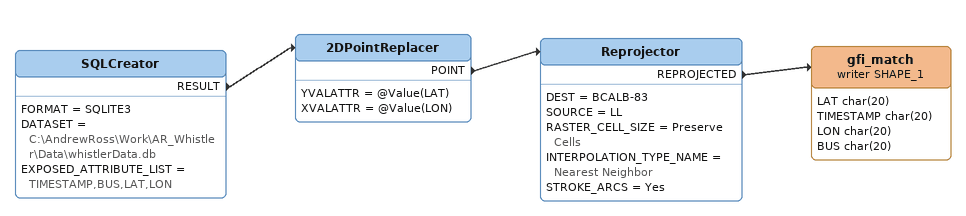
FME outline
SQLCreator
    FORMAT = SQLITE3
    DATASET = C:\AndrewRoss\Work\AR_Whistler\Data\whistlerData.db
    EXPOSED_ATTRIBUTE_LIST = TIMESTAMP,BUS,LAT,LON
    RESULT -> 2DPointReplacer
2DPointReplacer
    YVALATTR = @Value(LAT)
    XVALATTR = @Value(LON)
    POINT -> Reprojector
Reprojector
    DEST = BCALB-83
    SOURCE = LL
    RASTER_CELL_SIZE = Preserve Cells
    INTERPOLATION_TYPE_NAME = Nearest Neighbor
    STROKE_ARCS = Yes
    REPROJECTED -> gfi_match (writer SHAPE_1)
gfi_match (writer SHAPE_1)
    attributes: LAT char(20), TIMESTAMP char(20), LON char(20), BUS char(20)
